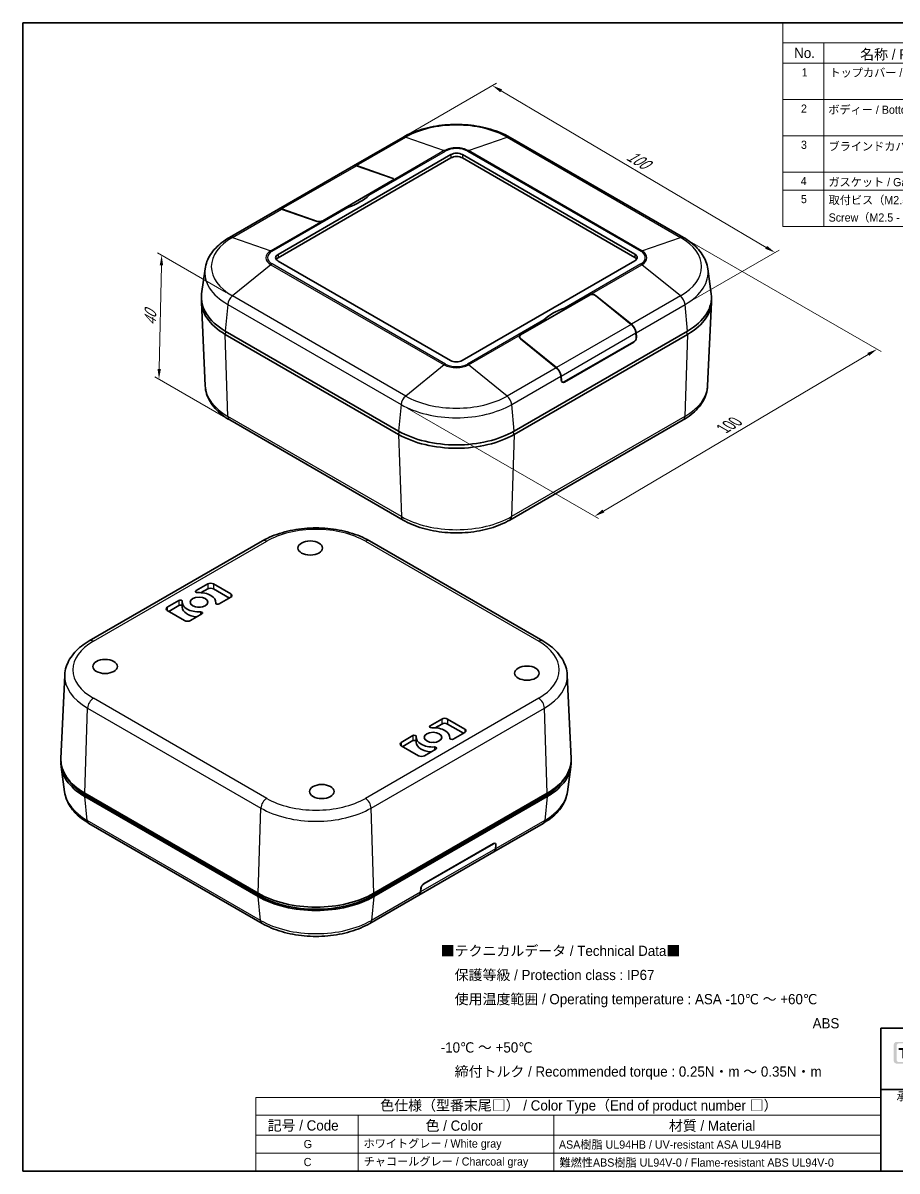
# Model space of a CAD drawing. Header units: millimetres. Extents: x -225 to 2542, y -269 to 293.
# Drawn here: x -224.6 to -10.7, y -269.3 to 11.7 of the extents above; entities that cross this region are included whole.
import ezdxf
from ezdxf.enums import TextEntityAlignment as Align

# ---------------------------------------------------------------- set-up
doc = ezdxf.new("R2018")
doc.units = ezdxf.units.MM
doc.linetypes.add('CHAIN', pattern=[0.3543, 0.2362, -0.0295, 0.0591, -0.0295])
doc.layers.get('Defpoints').update_dxf_attribs({"lineweight": 25})
for name, color, linetype, lineweight in [('Border (ISO)', 7, 'Continuous', 35), ('Dimension (ISO)', 7, 'Continuous', 18), ('Hatch (ISO)', 1, 'Continuous', 18), ('Symbol (ISO)', 7, 'Continuous', 18), ('Title (ISO)', 7, 'Continuous', 35), ('Visible (ISO)', 7, 'Continuous', 35), ('Visible Narrow (ISO)', 7, 'Continuous', 25)]:
    doc.layers.add(name, color=color, linetype=linetype, lineweight=lineweight)
doc.styles.add('Note Text (TK)', font='MS PGothic.ttf')
doc.styles.add('Note Text (TK2)', font='MS PGothic.ttf')
doc.dimstyles.new('Default - Method 1b (TK)', dxfattribs={"dimtxt": 2.5, "dimasz": 2.5, "dimexe": 1, "dimexo": 1.5, "dimgap": 1, "dimtad": 1, "dimtoh": 1, "dimrnd": 1e-08, "dimdsep": 46, "dimtxsty": 'Note Text (TK)', "dimcen": 0.09, "dimdle": 5, "dimclrd": 100, "dimclre": 100, "dimclrt": 7, "dimadec": 1, "dimazin": 1, "dimtfac": 1, "dimtmove": 0, "dimatfit": 3, "dimfxl": 1, "dimtolj": 1, "dimlwd": -1, "dimlwe": -1, "dimarcsym": 0})

# ---------------------------------------------------------------- blocks, each defined once
blk = doc.blocks.new('図面枠 tk図枠')
at = {"layer": 'Border (ISO)'}
for p, q in [((14.5, 289), (405.5, 289)), ((14.5, 289), (14.5, 8)), ((405.5, 289), (405.5, 8)), ((14.5, 8), (405.5, 8))]:
    blk.add_line(p, q, dxfattribs=at)
blk = doc.blocks.new('表題欄 tk表題欄')
at = {"layer": 'Hatch (ISO)'}
h = blk.add_hatch(color=256, dxfattribs=at)
edge = h.paths.add_edge_path(flags=0)
edge.add_arc((95.58, 236.3), 0.596, 270, 360)
edge.add_line((96.17, 236.3), (96.17, 239.71))
edge.add_arc((95.58, 239.71), 0.596, 0, 90)
edge.add_line((95.58, 240.31), (79.14, 240.31))
edge.add_arc((79.14, 239.71), 0.596, 90, 180)
edge.add_line((78.54, 239.71), (78.54, 236.3))
edge.add_arc((79.14, 236.3), 0.596, 180, 270)
edge.add_line((79.14, 235.7), (95.58, 235.7))
edge = h.paths.add_edge_path()
edge.add_line((77.84, 239.96), (77.84, 236.05))
edge.add_arc((78.54, 236.05), 0.702, 180, 270)
edge.add_line((78.54, 235.35), (96.17, 235.35))
edge.add_arc((96.17, 236.05), 0.702, 270, 360)
edge.add_line((96.87, 236.05), (96.87, 239.96))
edge.add_arc((96.17, 239.96), 0.702, 0, 90)
edge.add_line((96.17, 240.66), (78.54, 240.66))
edge.add_arc((78.54, 239.96), 0.702, 90, 180)
for points in [[(79.07, 239.15), (79.07, 238.66), (79.92, 238.66), (79.92, 236.66), (80.51, 236.66), (80.51, 238.66), (81.36, 238.66), (81.36, 239.15)], [(85.68, 236.66), (84.94, 237.89), (84.42, 237.32), (84.42, 236.66), (83.9, 236.66), (83.9, 239.15), (84.42, 239.15), (84.42, 238.1), (85.39, 239.15), (86.11, 239.15), (85.32, 238.3), (86.3, 236.66)], [(92.09, 239.15), (92.09, 236.66), (92.61, 236.66), (92.61, 237.66), (93.77, 237.66), (93.77, 236.66), (94.29, 236.66), (94.29, 239.15), (93.77, 239.15), (93.77, 238.15), (92.61, 238.15), (92.61, 239.15)], [(94.84, 239.15), (94.84, 236.66), (95.36, 236.66), (95.36, 239.15)]]:
    blk.add_hatch(color=256, dxfattribs=at).paths.add_polyline_path(points)
h = blk.add_hatch(color=256, dxfattribs=at)
h.paths.add_polyline_path([(82.59, 237.71), (81.95, 237.71), (82.27, 238.58)], flags=0)
h.paths.add_polyline_path([(82.78, 237.2), (81.76, 237.2), (81.57, 236.66), (80.95, 236.66), (81.86, 239.15), (82.68, 239.15), (83.59, 236.66), (82.98, 236.66)])
h = blk.add_hatch(color=256, dxfattribs=at)
h.paths.add_polyline_path([(87.53, 237.71), (88.16, 237.71), (87.85, 238.58)], flags=0)
h.paths.add_polyline_path([(87.14, 236.66), (87.34, 237.2), (88.35, 237.2), (88.55, 236.66), (89.17, 236.66), (88.25, 239.15), (87.44, 239.15), (86.52, 236.66)])
h = blk.add_hatch(color=256, dxfattribs=at)
edge = h.paths.add_edge_path()
edge.add_arc((90.52, 237.9), 1.27, 38.5505, 336.582)
edge.add_line((91.69, 237.4), (91.17, 237.62))
edge.add_ellipse((90.52, 237.9), major_axis=(0, -0.8), ratio=0.867347, start_angle=124.651, end_angle=429.4109, ccw=False)
edge.add_line((91.09, 238.36), (91.52, 238.7))
at = {"layer": 'Title (ISO)'}
for p, q in [((74.71, 244.05), (255.71, 244.05)), ((74.71, 209.05), (74.71, 244.05)), ((149.71, 244.05), (149.71, 209.05)), ((230.71, 244.05), (230.71, 209.05)), ((255.71, 244.05), (255.71, 209.05)), ((243.21, 239.55), (251.21, 240.55)), ((243.21, 239.55), (243.21, 235.55)), ((251.21, 234.55), (251.21, 240.55)), ((243.21, 235.55), (251.21, 234.55)), ((230.71, 231.05), (255.71, 231.05)), ((74.71, 229.05), (230.71, 229.05)), ((99.71, 229.05), (99.71, 209.05)), ((124.71, 229.05), (124.71, 209.05)), ((230.71, 220.05), (255.71, 220.05)), ((149.71, 216.05), (230.71, 216.05)), ((255.71, 209.05), (74.71, 209.05))]:
    blk.add_line(p, q, dxfattribs=at)
at = {"layer": 'Title (ISO)', "color": 4, "linetype": 'CHAIN', "lineweight": 18, "ltscale": 8.88956}
blk.add_line((238.21, 241.55), (238.21, 233.55), dxfattribs=at)
at = {"layer": 'Title (ISO)', "color": 4, "linetype": 'CHAIN', "lineweight": 18, "ltscale": 20.001633}
blk.add_line((252.21, 237.55), (234.21, 237.55), dxfattribs=at)
at = {"layer": 'Title (ISO)'}
for radius in [3, 2]:
    blk.add_circle((238.21, 237.55), radius, dxfattribs=at)
at = {"layer": 'Title (ISO)', "color": 1, "char_height": 2, "line_spacing_factor": 1.5, "style": 'Note Text (TK)'}
for s, insert, attachment_point in [('\\fＭＳ Ｐゴシック|b0|i0;\\H2.0000;品名/Title', (151.71, 242.05), 4), ('\\fＭＳ Ｐゴシック|b0|i0;\\H2.0000;尺度/Scale', (232.71, 229.05), 4), ('\\fＭＳ Ｐゴシック|b0|i0;\\H2.0000;承認/Approved', (87.21, 227.05), 5), ('\\fＭＳ Ｐゴシック|b0|i0;\\H2.0000;検図/Checked', (112.21, 227.05), 5), ('\\fＭＳ Ｐゴシック|b0|i0;\\H2.0000;製図/Created', (137.21, 227.05), 5), ('\\fＭＳ Ｐゴシック|b0|i0;\\H2.0000;型番/Product number', (151.71, 227.05), 4), ('\\fＭＳ Ｐゴシック|b0|i0;\\H2.0000;作成日/Date', (151.71, 212.55), 4)]:
    blk.add_mtext(s, dxfattribs=dict(at, insert=insert, attachment_point=attachment_point))
at = {"layer": 'Title (ISO)', "color": 7, "line_spacing_factor": 1.5, "style": 'Note Text (TK)'}
for s, insert, char_height, attachment_point in [('株式会社タカチ電機工業', (99.87, 238.05), 2.5, 4), ('\\fArial|b0|i0;\\H1.4986;TAKACHI ELECTRONICS ENCLOSURE CO., LTD.', (99.87, 232.05), 1.4986, 4), ('\\fＭＳ Ｐゴシック|b0|i0;\\H2.0000;/', (243.21, 214.55), 2, 5)]:
    blk.add_mtext(s, dxfattribs=dict(at, insert=insert, char_height=char_height, attachment_point=attachment_point))
at = {"layer": 'Title (ISO)', "color": 7, "lineweight": 30, "flags": 104}
for tag, height, p in [('<品名>', 2.5, (157.58, 236.95)), ('<Title>', 2, (157.45, 231.55)), ('<型番>', 3, (157.67, 221.49))]:
    blk.add_attdef(tag, text='', height=height, dxfattribs=at).set_placement(p, align=Align.MIDDLE_LEFT)
for tag, p in [('<尺度>', (243.36, 223.55)), ('<承認>', (87.21, 217.05)), ('<検図>', (112.22, 217)), ('<製図>', (137.41, 217)), ('<ページ_No.>', (238.86, 214.55)), ('<総ページ数>', (247.7, 214.55)), ('作成日', (184.73, 212.53))]:
    blk.add_attdef(tag, text='', height=2.5, dxfattribs=at).set_placement(p, align=Align.MIDDLE_CENTER)
blk = doc.blocks.new('構成内容 _ Components')
at = {"layer": 'Symbol (ISO)'}
for p, q in [((405.5, 289), (200.5, 289)), ((200.5, 289), (200.5, 284.16)), ((405.5, 289), (405.5, 284.16)), ((405.5, 284.16), (200.5, 284.16)), ((200.5, 284.16), (200.5, 279.12)), ((210.5, 284.16), (210.5, 279.12)), ((255.5, 284.16), (255.5, 279.12)), ((275.5, 284.16), (275.5, 279.12)), ((355.5, 284.16), (355.5, 279.12)), ((405.5, 284.16), (405.5, 279.12)), ((405.5, 279.12), (200.5, 279.12)), ((200.5, 279.12), (200.5, 239.22)), ((210.5, 279.12), (210.5, 239.22)), ((255.5, 279.12), (255.5, 239.22)), ((275.5, 279.12), (275.5, 239.22)), ((355.5, 279.12), (355.5, 239.22)), ((405.5, 279.12), (405.5, 239.22)), ((405.5, 270.25), (200.5, 270.25)), ((405.5, 261.39), (200.5, 261.39)), ((405.5, 252.52), (200.5, 252.52)), ((405.5, 248.09), (200.5, 248.09)), ((405.5, 239.22), (200.5, 239.22))]:
    blk.add_line(p, q, dxfattribs=at)
at = {"layer": 'Symbol (ISO)', "color": 7, "attachment_point": 7}
for s, insert, char_height, style in [('構成内容 / Components', (284.81, 284.56), 2.5, 'Note Text (TK)'), ('No.', (203.26, 280.38), 2.5, 'Note Text (TK)'), ('名称 / Part name', (219.42, 279.79), 2.5, 'Note Text (TK)'), ('数量 / Pcs', (256.97, 279.76), 2.5, 'Note Text (TK)'), ('材質 / Material', (303.62, 279.8), 2.5, 'Note Text (TK)'), ('色・表面処理 / Color・Finish', (359.65, 279.69), 2.5, 'Note Text (TK)'), ('1', (205.1, 275.91), 2, 'Note Text (TK2)'), ('トップカバー / Top cover', (211.91, 275.23), 2, 'Note Text (TK2)'), ('1', (265.1, 275.91), 2, 'Note Text (TK2)'), ('ASA樹脂 UL94HB / UV-resistant ASA UL94HB', (276.54, 275.4), 2, 'Note Text (TK2)'), ('ホワイトグレー / White gray', (356.64, 275.24), 2, 'Note Text (TK2)'), ('難燃性ABS樹脂 UL94V-0 / Flame-resistant ABS UL94V-0', (276.69, 270.97), 2, 'Note Text (TK2)'), ('チャコールグレー / Charcoal gray', (356.67, 270.8), 2, 'Note Text (TK2)'), ('2', (204.92, 267.04), 2, 'Note Text (TK2)'), ('ボディー / Bottom base', (211.62, 266.55), 2, 'Note Text (TK2)'), ('1', (265.1, 267.05), 2, 'Note Text (TK2)'), ('ASA樹脂 UL94HB / UV-resistant ASA UL94HB', (276.54, 266.54), 2, 'Note Text (TK2)'), ('ホワイトグレー / White gray', (356.64, 266.37), 2, 'Note Text (TK2)'), ('難燃性ABS樹脂 UL94V-0 / Flame-resistant ABS UL94V-0', (276.69, 262.11), 2, 'Note Text (TK2)'), ('チャコールグレー / Charcoal gray', (356.67, 261.94), 2, 'Note Text (TK2)'), ('3', (204.92, 258.15), 2, 'Note Text (TK2)'), ('ブラインドカバー / Blind lids', (211.67, 257.66), 2, 'Note Text (TK2)'), ('2', (264.92, 258.18), 2, 'Note Text (TK2)'), ('ASA樹脂 UL94HB / UV-resistant ASA UL94HB', (276.54, 257.67), 2, 'Note Text (TK2)'), ('ホワイトグレー / White gray', (356.64, 257.5), 2, 'Note Text (TK2)'), ('難燃性ABS樹脂 UL94V-0 / Flame-resistant ABS UL94V-0', (276.69, 253.24), 2, 'Note Text (TK2)'), ('チャコールグレー / Charcoal gray', (356.67, 253.07), 2, 'Note Text (TK2)'), ('4', (204.87, 249.31), 2, 'Note Text (TK2)'), ('ガスケット / Gasket', (211.65, 248.83), 2, 'Note Text (TK2)'), ('1', (265.1, 249.32), 2, 'Note Text (TK2)'), ('シリコンゴム / Silicone', (276.65, 248.82), 2, 'Note Text (TK2)'), ('ブラック / Black', (356.67, 248.79), 2, 'Note Text (TK2)'), ('5', (204.92, 244.87), 2, 'Note Text (TK2)'), ('取付ビス（M2.5 x 16 バインド）', (211.69, 244.36), 2, 'Note Text (TK2)'), ('4', (264.87, 244.88), 2, 'Note Text (TK2)'), ('ステンレス', (276.63, 244.6), 2, 'Note Text (TK2)'), ('無処理', (356.73, 244.42), 2, 'Note Text (TK2)'), ('Screw（M2.5 - 16 binding head）', (211.69, 239.78), 2, 'Note Text (TK2)'), ('Stainless steel', (276.69, 240.38), 2, 'Note Text (TK2)'), ('Unfinished', (356.73, 240.24), 2, 'Note Text (TK2)')]:
    blk.add_mtext(s, dxfattribs=dict(at, insert=insert, char_height=char_height, style=style))
blk = doc.blocks.new('*D20')
at = {"layer": 'Defpoints', "color": 0, "transparency": 16777216}
for p in [(-131.69, -16.34), (-40.53, -44.49), (-62.53, -57.19)]:
    blk.add_point(p, dxfattribs=at)
at = {"layer": 'Dimension (ISO)', "color": 100, "transparency": 16777216}
for p, q in [((-130.2, -15.48), (-108.7, -3.07)), ((-107.54, -4.91), (-42.68, -43.22)), ((-61.03, -56.33), (-39.54, -43.92))]:
    blk.add_line(p, q, dxfattribs=at)
for points in [[(-107.33, -4.55), (-107.75, -5.27), (-109.69, -3.64)], [(-42.47, -42.86), (-42.9, -43.58), (-40.53, -44.49)]]:
    blk.add_solid(points, dxfattribs=at)
at = {"layer": 'Dimension (ISO)', "color": 7, "transparency": 16777216, "insert": (-77.16, -20.03), "char_height": 3.5, "attachment_point": 4, "rotation": 329.4297, "style": 'Note Text (TK)'}
blk.add_mtext('\\A1;{\\Q29.430;\\W0.821;\\H0.816x; 100}', dxfattribs=at)
blk = doc.blocks.new('*D21')
at = {"layer": 'Defpoints', "color": 0, "transparency": 16777216}
for p in [(-62.93, -40.81), (-15.56, -68.16), (-132.05, -81.69)]:
    blk.add_point(p, dxfattribs=at)
at = {"layer": 'Dimension (ISO)', "color": 100, "transparency": 16777216}
for p, q in [((-61.44, -41.67), (-14.57, -68.73)), ((-82.53, -107.76), (-17.72, -69.43)), ((-130.56, -82.55), (-83.69, -109.61))]:
    blk.add_line(p, q, dxfattribs=at)
for points in [[(-17.93, -69.07), (-17.5, -69.79), (-15.56, -68.16)], [(-82.74, -107.4), (-82.32, -108.12), (-84.68, -109.04)]]:
    blk.add_solid(points, dxfattribs=at)
at = {"layer": 'Dimension (ISO)', "color": 7, "transparency": 16777216, "insert": (-53.96, -88.04), "char_height": 3.5, "attachment_point": 4, "rotation": 30.6021, "style": 'Note Text (TK)'}
blk.add_mtext('\\A1;{\\Q-29.398;\\W0.821;\\H0.816x; 100}', dxfattribs=at)
blk = doc.blocks.new('*D22')
at = {"layer": 'Defpoints', "color": 0, "transparency": 16777216}
for p in [(-173.35, -55.12), (-191.3, -75.47), (-174, -85.46)]:
    blk.add_point(p, dxfattribs=at)
at = {"layer": 'Dimension (ISO)', "color": 100, "transparency": 16777216}
for p, q in [((-174.83, -54.27), (-191.64, -44.56)), ((-190.7, -47.63), (-191.25, -72.98)), ((-175.48, -84.61), (-192.29, -74.9))]:
    blk.add_line(p, q, dxfattribs=at)
for points in [[(-191.12, -47.62), (-190.29, -47.64), (-190.65, -45.13)], [(-191.66, -72.97), (-190.83, -72.98), (-191.3, -75.47)]]:
    blk.add_solid(points, dxfattribs=at)
at = {"layer": 'Dimension (ISO)', "color": 7, "transparency": 16777216, "insert": (-193.47, -63.21), "char_height": 3.5, "attachment_point": 4, "rotation": 88.7705, "style": 'Note Text (TK)'}
blk.add_mtext('\\A1;{\\Q28.770;\\W0.827;\\H0.816x; 40}', dxfattribs=at)
blk = doc.blocks.new('テーブル1')
at = {"layer": 'Symbol (ISO)'}
for p, q in [((71.52, 25.98), (224.5, 25.98)), ((71.52, 25.98), (71.52, 21.7)), ((224.5, 25.98), (224.5, 21.7)), ((71.52, 21.7), (224.5, 21.7)), ((71.52, 21.7), (71.52, 16.8)), ((96.52, 21.7), (96.52, 16.8)), ((144.44, 21.7), (144.44, 16.8)), ((224.5, 21.7), (224.5, 16.8)), ((71.52, 16.8), (224.5, 16.8)), ((71.52, 16.8), (71.52, 8)), ((96.52, 16.8), (96.52, 8)), ((144.44, 16.8), (144.44, 8)), ((224.5, 16.8), (224.5, 8)), ((71.52, 12.4), (224.5, 12.4)), ((71.52, 8), (224.5, 8))]:
    blk.add_line(p, q, dxfattribs=at)
at = {"layer": 'Symbol (ISO)', "color": 7, "attachment_point": 7}
for s, insert, char_height, style in [('色仕様（型番末尾□） / Color Type（End of product number □）', (101.95, 22.06), 2.5, 'Note Text (TK)'), ('記号 / Code', (74.39, 17.63), 2.5, 'Note Text (TK)'), ('色 / Color', (113.04, 17.63), 2.5, 'Note Text (TK)'), ('材質 / Material', (172.59, 17.58), 2.5, 'Note Text (TK)'), ('G', (83.21, 13.58), 2, 'Note Text (TK2)'), ('ホワイトグレー / White gray', (97.86, 13.13), 2, 'Note Text (TK2)'), ('ASA樹脂 UL94HB / UV-resistant ASA UL94HB', (145.68, 13.25), 2, 'Note Text (TK2)'), ('チャコールグレー / Charcoal gray', (97.89, 8.73), 2, 'Note Text (TK2)'), ('難燃性ABS樹脂 UL94V-0 / Flame-resistant ABS UL94V-0', (145.83, 8.84), 2, 'Note Text (TK2)'), ('C', (83.21, 9.18), 2, 'Note Text (TK2)')]:
    blk.add_mtext(s, dxfattribs=dict(at, insert=insert, char_height=char_height, style=style))

msp = doc.modelspace()

# ---------------------------------------------------------------- linework, layer by layer
at = {"layer": 'Visible (ISO)'}
for p, q in [((-143.66602, -23.2531), (-131.6452, -16.31287)), ((-105.35788, -16.31287), (-62.93147, -40.80777)), ((-162.16539, -44.93829), (-119.8804, -20.52504)), ((-119.8804, -21.34154), (-162.16539, -45.75479)), ((-117.05197, -20.52504), (-74.8377, -44.89747)), ((-74.8377, -45.71396), (-117.05197, -21.34154)), ((-162.01544, -33.84714), (-143.70138, -23.27351)), ((-142.97873, -23.24415), (-134.19521, -26.28685)), ((-142.94337, -23.22374), (-134.19521, -26.25419)), ((-134.19521, -26.87473), (-151.23648, -36.71351)), ((-134.19521, -26.90739), (-139.14495, -29.76512)), ((-133.9316, -26.55035), (-133.9316, -26.66132)), ((-174.07161, -40.80777), (-162.0508, -33.86755)), ((-152.57998, -36.86864), (-161.32815, -33.83819)), ((-152.50927, -36.86048), (-161.29279, -33.81778)), ((-146.21602, -33.84761), (-151.16577, -36.70535)), ((-119.95111, -70.94371), (-162.16539, -46.57128)), ((-74.8377, -46.53046), (-117.12268, -70.94371)), ((-180.03022, -48.50145), (-180.86613, -54.62512)), ((-56.97287, -48.50145), (-56.13696, -54.62512)), ((-102.80788, -64.67378), (-85.7666, -54.83499)), ((-90.78706, -57.68457), (-85.83732, -54.82683)), ((-84.49381, -54.98196), (-75.71029, -62.0816)), ((-84.4231, -54.99013), (-75.67494, -62.06118)), ((-179.99274, -77.11005), (-180.92109, -56.65124)), ((-90.78706, -57.68457), (-90.78706, -57.73356)), ((-57.01034, -77.11005), (-56.082, -56.65124)), ((-102.80788, -64.62479), (-97.85813, -61.76705)), ((-97.85813, -61.81604), (-97.85813, -61.76705)), ((-175.07009, -63.6973), (-132.64368, -88.1922)), ((-175.07009, -64.5138), (-132.64368, -89.00869)), ((-61.933, -63.6973), (-104.35941, -88.1922)), ((-104.35941, -89.00869), (-61.933, -64.5138)), ((-74.58208, -64.15392), (-74.48807, -65.18514)), ((-74.54673, -64.13351), (-74.45665, -65.12163)), ((-103.07148, -65.08425), (-103.07148, -65.2507)), ((-94.02436, -72.65523), (-102.80788, -65.55559)), ((-94.05972, -72.67564), (-102.80788, -65.60458)), ((-75.05376, -66.32823), (-92.09503, -76.16702)), ((-75.08519, -66.39174), (-92.05575, -76.1897)), ((-92.84142, -75.73609), (-92.9315, -74.74796)), ((-92.80214, -75.75877), (-92.89615, -74.72755)), ((-92.56574, -76.19964), (-92.69922, -76.12258)), ((-174.00017, -85.4632), (-131.57377, -109.9581)), ((-105.42932, -109.9581), (-63.00291, -85.4632)), ((-208.36861, -139.55143), (-165.9422, -115.05654)), ((-139.79775, -115.05654), (-97.37135, -139.55143)), ((-182.22554, -127.23474), (-179.38648, -125.59561)), ((-177.97227, -125.59561), (-173.72963, -128.0451)), ((-180.97774, -127.73907), (-179.38648, -126.82035)), ((-177.97227, -126.82035), (-174.08318, -129.06572)), ((-173.72963, -128.86159), (-176.56869, -130.50072)), ((-189.28598, -131.31108), (-186.44692, -129.67195)), ((-188.93242, -132.3317), (-186.44692, -130.89669)), ((-185.6078, -131.31108), (-185.6078, -130.08634)), ((-177.4078, -130.36547), (-177.4078, -130.08634)), ((-185.04334, -134.57707), (-189.28598, -132.12758)), ((-180.79006, -132.93794), (-183.62912, -134.57707)), ((-214.36117, -147.90458), (-215.28952, -168.36339)), ((-91.37878, -147.90458), (-90.45043, -168.36339)), ((-124.94989, -160.30285), (-122.11083, -158.66372)), ((-122.11083, -159.88846), (-123.70209, -160.80718)), ((-120.69662, -158.66372), (-116.45398, -161.11321)), ((-116.80753, -162.13383), (-120.69662, -159.88846)), ((-132.01033, -164.37919), (-129.17127, -162.74006)), ((-116.45398, -161.9297), (-119.29304, -163.56884)), ((-127.76769, -167.64518), (-132.01033, -165.19569)), ((-129.17127, -163.96481), (-131.65677, -165.39981)), ((-128.33215, -163.15445), (-128.33215, -164.37919)), ((-120.13215, -163.15445), (-120.13215, -163.43359)), ((-123.51441, -166.00605), (-126.35347, -167.64518)), ((-214.39865, -176.51318), (-215.23456, -170.38952)), ((-91.3413, -176.51318), (-90.50539, -170.38952)), ((-213.53696, -173.46272), (-214.00467, -172.74828)), ((-92.20299, -173.46272), (-91.73528, -172.74828)), ((-167.01211, -201.32566), (-209.43852, -176.83077)), ((-96.30143, -176.83077), (-138.72784, -201.32566)), ((-209.43852, -177.64726), (-167.01211, -202.14216)), ((-209.08497, -177.44314), (-166.65856, -201.93804)), ((-139.08139, -201.93804), (-96.65499, -177.44314)), ((-138.72784, -202.14216), (-96.30143, -177.64726)), ((-208.44005, -184.20686), (-166.01364, -208.70176)), ((-97.29991, -184.20686), (-109.32072, -191.14708)), ((-126.46347, -199.01679), (-109.42219, -189.17801)), ((-126.42418, -198.95782), (-109.45362, -189.15986)), ((-108.9929, -189.12148), (-109.09968, -189.05983)), ((-108.85651, -189.50461), (-108.95051, -190.42728)), ((-108.82508, -189.52275), (-108.91516, -190.40687)), ((-127.67014, -201.74112), (-109.35608, -191.16749)), ((-127.7055, -201.76154), (-139.72631, -208.70176)), ((-127.29994, -201.02132), (-127.20986, -200.13721)), ((-127.26458, -201.00091), (-127.17057, -200.07824))]:
    msp.add_line(p, q, dxfattribs=at)
for centre, major_axis, ratio, start_param, end_param in [((-118.46619, -21.34154), (2, 0), 0.577350269, 0.785398163, 2.35619449), ((-118.46619, -22.15804), (-2, 0), 0.577350269, 3.926990817, 5.497787144), ((-142.70138, -25.00556), (-1, 1.73205), 0.577350269, 5.695182704, 6.283185307), ((-142.66602, -24.98515), (-1, 1.73205), 0.577350269, 5.695182704, 6.300863898), ((-134.90231, -26.66244), (0.9978, 0.14581), 0.454216124, 5.431511378, 7.002307704), ((-134.8316, -26.65427), (-0.89802, -0.13123), 0.454216124, 2.289918724, 3.860715051), ((-153.44619, -25.55907), (-16.025, 0), 0.577350269, 2.130122039, 2.582266941), ((-161.0508, -35.5996), (-1, 1.73205), 0.577350269, 5.695182704, 6.283185307), ((-161.01544, -35.57919), (-1, 1.73205), 0.577350269, 5.695182704, 6.300863898), ((-151.87288, -36.4604), (0.9978, 0.14581), 0.454216124, 3.860715051, 5.431511378), ((-151.87288, -36.49306), (-0.89802, -0.13123), 0.454216124, 0.719122397, 2.289918724), ((-160.75117, -45.75479), (-2, 0), 0.577350269, 5.497787144, 7.068583471), ((-76.25191, -45.71396), (2, 0), 0.577350269, 5.497787144, 7.068583471), ((-160.75117, -46.57128), (-2, 0), 0.577350269, 5.497787144, 5.921818183), ((-76.25191, -46.53046), (2, 0), 0.577350269, 0.361367124, 0.785398163), ((-160.92795, -55.53233), (-20, 0), 0.577350269, 6.204536831, 7.068583471), ((-160.92795, -56.34883), (-20, 0), 0.577350269, 6.247822598, 7.068583471), ((-85.13021, -55.39838), (-0.9894, 0.21485), 0.675872918, 4.072719214, 5.643515541), ((-85.13021, -55.34939), (0.89046, -0.19337), 0.675872918, 0.931126561, 2.501922887), ((-76.07514, -55.53233), (20, 0), 0.577350269, 5.497787144, 6.361833783), ((-76.07514, -56.34883), (20, 0), 0.577350269, 5.497787144, 6.318548016), ((-83.5569, -65.90968), (16.025, 0), 0.577350269, 2.130122039, 2.582266941), ((-102.10077, -65.19634), (-0.9894, 0.21485), 0.675872918, 5.643515541, 7.214311868), ((-75.98764, -63.52275), (1, -1.73205), 0.577350269, 0.896055385, 2.15879893), ((-75.95229, -63.50234), (1, -1.73205), 0.577350269, 0.896055385, 2.15879893), ((-102.17148, -65.18817), (0.89046, -0.19337), 0.675872918, 2.501922887, 4.072719214), ((-75.16375, -65.52988), (0.40508, 0.91808), 0.637066715, 3.857987805, 5.428784132), ((-75.12447, -65.55256), (-0.36457, -0.82627), 0.637066715, 0.716395152, 2.287191478), ((-118.5369, -70.12721), (-2, 0), 0.577350269, 0.785398163, 2.35619449), ((-94.33707, -74.11679), (-1, 1.73205), 0.577350269, 4.037648038, 5.300391584), ((-94.30171, -74.09638), (-1, 1.73205), 0.577350269, 4.037648038, 5.300391584), ((-92.13432, -75.32784), (0.40508, 0.91808), 0.637066715, 2.287191478, 3.857987805), ((-92.16574, -75.39135), (-0.36457, -0.82627), 0.637066715, 5.428784132, 6.999580459), ((-118.50154, -80.02723), (20, 0), 0.577350269, 3.926990817, 5.497787144), ((-118.50154, -80.84373), (-20, 0), 0.577350269, 0.785398163, 2.35619449), ((-178.67937, -126.00385), (1, 0), 0.577350269, 0.785398163, 2.35619449), ((-181.87199, -127.43886), (-0.5, 0), 0.577350269, 5.497787144, 7.933235585), ((-181.5078, -130.08634), (4.1, 0), 0.577350269, 6.203931356, 7.933235585), ((-178.67937, -127.2286), (1, 0), 0.577350269, 0.785398163, 2.35619449), ((-174.43673, -128.45334), (1, 0), 0.577350269, 5.497787144, 7.068583471), ((-188.57887, -131.71933), (-1, 0), 0.577350269, 5.497787144, 7.068583471), ((-186.09336, -129.87607), (0.5, 0), 0.577350269, 6.203931356, 8.639379797), ((-186.09336, -131.10082), (0.5, 0), 0.577350269, 0.24090837, 2.35619449), ((-181.5078, -130.08634), (-4.1, 0), 0.577350269, 6.203931356, 7.933235585), ((-181.5078, -131.31108), (-4.1, 0), 0.577350269, 0, 1.441150989), ((-181.5078, -132.53583), (-2.15, 0), 0.577350269, 4.548870556, 4.875907405), ((-176.92224, -130.2966), (-0.5, 0), 0.577350269, 6.203931356, 8.639379797), ((-184.33623, -134.16882), (-1, 0), 0.577350269, 0.785398163, 2.35619449), ((-181.14361, -132.73381), (0.5, 0), 0.577350269, 5.497787144, 7.933235585), ((-121.40373, -159.07197), (1, 0), 0.577350269, 0.785398163, 2.35619449), ((-121.40373, -160.29671), (-1, 0), 0.577350269, 3.926990817, 5.497787144), ((-128.81771, -162.94419), (0.5, 0), 0.577350269, 6.203931356, 8.639379797), ((-124.23215, -163.15445), (-4.1, 0), 0.577350269, 6.203931356, 7.933235585), ((-124.59634, -160.50697), (-0.5, 0), 0.577350269, 5.497787144, 7.933235585), ((-124.23215, -163.15445), (4.1, 0), 0.577350269, 6.203931356, 7.933235585), ((-117.16108, -161.52146), (1, 0), 0.577350269, 5.497787144, 7.068583471), ((-131.30322, -164.78744), (-1, 0), 0.577350269, 5.497787144, 7.068583471), ((-128.81771, -164.16893), (0.5, 0), 0.577350269, 0.24090837, 2.35619449), ((-124.23215, -164.37919), (-4.1, 0), 0.577350269, 0, 1.441150989), ((-124.23215, -165.60394), (-2.15, 0), 0.577350269, 4.548870556, 4.875907405), ((-123.86797, -165.80192), (0.5, 0), 0.577350269, 5.497787144, 7.933235585), ((-119.64659, -163.36471), (-0.5, 0), 0.577350269, 6.203931356, 8.639379797), ((-195.29638, -168.6658), (-20, 0), 0.577350269, 6.256993172, 7.068583471), ((-127.06058, -167.23693), (-1, 0), 0.577350269, 0.785398163, 2.35619449), ((-110.44357, -168.6658), (20, 0), 0.577350269, 5.497787144, 6.309377442), ((-195.29638, -169.4823), (-20, 0), 0.577350269, 6.247822598, 7.068583471), ((-110.44357, -169.4823), (20, 0), 0.577350269, 5.497787144, 6.318548016), ((-195.29638, -169.4823), (-19.5, 0), 0.577350269, 0.361367124, 0.785398163), ((-110.44357, -169.4823), (19.5, 0), 0.577350269, 5.497787144, 5.921818183), ((-109.53219, -189.931), (-0.5747, -0.82176), 0.510354737, 2.400522431, 3.971318758), ((-109.4929, -189.87203), (0.51723, 0.73958), 0.510354737, 5.542115085, 7.112911412), ((-110.35608, -189.43544), (1, -1.73205), 0.577350269, 0, 0.674740942), ((-110.32072, -189.41503), (1, -1.73205), 0.577350269, 6.265506717, 6.957926249), ((-126.50275, -199.72896), (-0.5747, -0.82176), 0.510354737, 3.971318758, 5.542115085), ((-126.53418, -199.71082), (0.51723, 0.73958), 0.510354737, 0.829726104, 2.400522431), ((-152.86998, -193.1607), (20, 0), 0.577350269, 3.926990817, 5.497787144), ((-152.86998, -193.97719), (20, 0), 0.577350269, 3.926990817, 5.497787144), ((-152.86998, -193.97719), (19.5, 0), 0.577350269, 3.926990817, 5.497787144), ((-128.7055, -200.02949), (1, -1.73205), 0.577350269, 0, 0.674740942), ((-128.67014, -200.00907), (1, -1.73205), 0.577350269, 6.265506717, 6.957926249)]:
    msp.add_ellipse(centre, major_axis=major_axis, ratio=ratio, start_param=start_param, end_param=end_param, dxfattribs=at)
for centre, major_axis in [((-154.28419, -116.81827), (-3, 0)), ((-181.5078, -130.08634), (-2.15, 0)), ((-204.48877, -145.8039), (3, 0)), ((-101.25118, -147.43689), (-3, 0)), ((-124.23215, -163.15445), (-2.15, 0)), ((-151.45576, -176.42252), (-3, 0))]:
    msp.add_ellipse(centre, major_axis=major_axis, ratio=0.577350269, dxfattribs=at)
for points, knots in [([(-131.6452, -16.31287), (-130.21644, -15.48798), (-128.59958, -14.81376), (-125.12579, -13.79186), (-123.26893, -13.44482), (-119.47153, -13.09757), (-117.53155, -13.09757), (-113.73415, -13.44482), (-111.87729, -13.79186), (-108.4035, -14.81376), (-106.78664, -15.48798), (-105.35788, -16.31287)], [4.71238898, 4.71238898, 4.71238898, 4.71238898, 5.026548246, 5.026548246, 5.340707511, 5.340707511, 5.654866776, 5.654866776, 5.969026042, 5.969026042, 6.283185307, 6.283185307, 6.283185307, 6.283185307]), ([(-174.07161, -40.80777), (-174.71446, -41.17892), (-175.31938, -41.5806), (-176.44145, -42.44339), (-176.95866, -42.90453), (-177.8921, -43.88473), (-178.30838, -44.40392), (-179.02355, -45.49642), (-179.32235, -46.06996), (-179.78316, -47.25971), (-179.94484, -47.87598), (-180.03022, -48.50145)], [1.5707963268, 1.5707963268, 1.5707963268, 1.5707963268, 1.7121462642, 1.7121462642, 1.8534962017, 1.8534962017, 1.9948461391, 1.9948461391, 2.1361960766, 2.1361960766, 2.277546014, 2.277546014, 2.277546014, 2.277546014]), ([(-56.97287, -48.50145), (-57.05825, -47.87598), (-57.21992, -47.25971), (-57.68074, -46.06996), (-57.97953, -45.49642), (-58.69471, -44.40392), (-59.11098, -43.88473), (-60.04443, -42.90453), (-60.56164, -42.44339), (-61.68371, -41.5806), (-62.28863, -41.17892), (-62.93147, -40.80777)], [5.57643562, 5.57643562, 5.57643562, 5.57643562, 5.7177855574, 5.7177855574, 5.8591354948, 5.8591354948, 6.0004854323, 6.0004854323, 6.1418353697, 6.1418353697, 6.2831853072, 6.2831853072, 6.2831853072, 6.2831853072]), ([(-179.99274, -77.11005), (-179.96217, -77.78369), (-179.84233, -78.45342), (-179.43809, -79.75047), (-179.15423, -80.37766), (-178.44657, -81.57095), (-178.02301, -82.13734), (-177.05764, -83.20345), (-176.51579, -83.70337), (-175.33057, -84.63491), (-174.68711, -85.06659), (-174.00017, -85.4632)], [2.3823866249, 2.3823866249, 2.3823866249, 2.3823866249, 2.5342278306, 2.5342278306, 2.6860690364, 2.6860690364, 2.8379102421, 2.8379102421, 2.9897514478, 2.9897514478, 3.1415926536, 3.1415926536, 3.1415926536, 3.1415926536]), ([(-63.00291, -85.4632), (-62.31597, -85.06659), (-61.67251, -84.63491), (-60.48729, -83.70337), (-59.94544, -83.20345), (-58.98008, -82.13734), (-58.55651, -81.57095), (-57.84886, -80.37766), (-57.56499, -79.75047), (-57.16075, -78.45342), (-57.04091, -77.78369), (-57.01034, -77.11005)], [4.7123889804, 4.7123889804, 4.7123889804, 4.7123889804, 4.8642301861, 4.8642301861, 5.0160713919, 5.0160713919, 5.1679125976, 5.1679125976, 5.3197538033, 5.3197538033, 5.4715950091, 5.4715950091, 5.4715950091, 5.4715950091]), ([(-165.9422, -115.05654), (-164.52092, -114.23596), (-162.91272, -113.56538), (-159.45779, -112.54902), (-157.61112, -112.20389), (-153.83461, -111.85856), (-151.90534, -111.85856), (-148.12884, -112.20389), (-146.28217, -112.54902), (-142.82723, -113.56538), (-141.21903, -114.23596), (-139.79775, -115.05654)], [1.570796327, 1.570796327, 1.570796327, 1.570796327, 1.884955592, 1.884955592, 2.199114858, 2.199114858, 2.513274123, 2.513274123, 2.827433388, 2.827433388, 3.141592654, 3.141592654, 3.141592654, 3.141592654]), ([(-131.57377, -109.9581), (-130.15249, -110.77867), (-128.54429, -111.44926), (-125.08935, -112.46561), (-123.24268, -112.81074), (-119.46618, -113.15608), (-117.53691, -113.15608), (-113.7604, -112.81074), (-111.91373, -112.46561), (-108.4588, -111.44926), (-106.8506, -110.77867), (-105.42932, -109.9581)], [3.141592654, 3.141592654, 3.141592654, 3.141592654, 3.455751919, 3.455751919, 3.769911184, 3.769911184, 4.08407045, 4.08407045, 4.398229715, 4.398229715, 4.71238898, 4.71238898, 4.71238898, 4.71238898]), ([(-214.36117, -147.90458), (-214.33061, -147.23095), (-214.21077, -146.56121), (-213.80653, -145.26417), (-213.52266, -144.63697), (-212.815, -143.44368), (-212.39144, -142.87729), (-211.42608, -141.81118), (-210.88423, -141.31126), (-209.69901, -140.37972), (-209.05555, -139.94804), (-208.36861, -139.55143)], [0.8115902981, 0.8115902981, 0.8115902981, 0.8115902981, 0.9634315038, 0.9634315038, 1.1152727096, 1.1152727096, 1.2671139153, 1.2671139153, 1.4189551211, 1.4189551211, 1.5707963268, 1.5707963268, 1.5707963268, 1.5707963268]), ([(-97.37135, -139.55143), (-96.68441, -139.94804), (-96.04095, -140.37972), (-94.85573, -141.31126), (-94.31388, -141.81118), (-93.34851, -142.87729), (-92.92495, -143.44368), (-92.21729, -144.63697), (-91.93343, -145.26417), (-91.52919, -146.56121), (-91.40935, -147.23095), (-91.37878, -147.90458)], [3.1415926536, 3.1415926536, 3.1415926536, 3.1415926536, 3.2934338593, 3.2934338593, 3.4452750651, 3.4452750651, 3.5971162708, 3.5971162708, 3.7489574766, 3.7489574766, 3.9007986823, 3.9007986823, 3.9007986823, 3.9007986823]), ([(-214.39865, -176.51318), (-214.31327, -177.13865), (-214.15159, -177.75492), (-213.69078, -178.94467), (-213.39199, -179.51821), (-212.67681, -180.61072), (-212.26054, -181.1299), (-211.32709, -182.1101), (-210.80988, -182.57125), (-209.68781, -183.43403), (-209.08289, -183.83571), (-208.44005, -184.20686)], [5.57643562, 5.57643562, 5.57643562, 5.57643562, 5.7177855574, 5.7177855574, 5.8591354948, 5.8591354948, 6.0004854323, 6.0004854323, 6.1418353697, 6.1418353697, 6.2831853072, 6.2831853072, 6.2831853072, 6.2831853072]), ([(-97.29991, -184.20686), (-96.65706, -183.83571), (-96.05214, -183.43403), (-94.93007, -182.57125), (-94.41286, -182.1101), (-93.47942, -181.1299), (-93.06314, -180.61072), (-92.34797, -179.51821), (-92.04917, -178.94467), (-91.58836, -177.75492), (-91.42668, -177.13865), (-91.3413, -176.51318)], [1.5707963268, 1.5707963268, 1.5707963268, 1.5707963268, 1.7121462642, 1.7121462642, 1.8534962017, 1.8534962017, 1.9948461391, 1.9948461391, 2.1361960766, 2.1361960766, 2.277546014, 2.277546014, 2.277546014, 2.277546014]), ([(-139.72631, -208.70176), (-141.15508, -209.52665), (-142.77194, -210.20087), (-146.24573, -211.22277), (-148.10258, -211.56981), (-151.89999, -211.91706), (-153.83997, -211.91706), (-157.63737, -211.56981), (-159.49423, -211.22277), (-162.96802, -210.20087), (-164.58488, -209.52665), (-166.01364, -208.70176)], [4.71238898, 4.71238898, 4.71238898, 4.71238898, 5.026548246, 5.026548246, 5.340707511, 5.340707511, 5.654866776, 5.654866776, 5.969026042, 5.969026042, 6.283185307, 6.283185307, 6.283185307, 6.283185307])]:
    msp.add_open_spline(points, degree=3, knots=knots, dxfattribs=at)
for points in [[(-139.14495, -29.76512), (-139.3589, -29.98529), (-139.59959, -30.22523), (-139.86319, -30.46834)], [(-144.94309, -33.40122), (-145.36415, -33.55341), (-145.79282, -33.69992), (-146.21602, -33.84761)], [(-92.06, -58.06753), (-91.63894, -57.91534), (-91.21027, -57.78393), (-90.78706, -57.68457)], [(-97.85813, -61.76705), (-97.64419, -61.49857), (-97.4035, -61.24352), (-97.1399, -61.00041)]]:
    msp.add_open_spline(points, degree=3, dxfattribs=at)
at = {"layer": 'Visible Narrow (ISO)'}
for p, q in [((-142.94337, -23.22374), (-130.92255, -16.28352)), ((-130.92255, -16.28352), (-121.46729, -19.55892)), ((-115.5358, -19.55892), (-106.08053, -16.28352)), ((-106.08053, -16.28352), (-63.65412, -40.77841)), ((-121.46729, -19.55892), (-134.19521, -26.90739)), ((-73.10939, -44.05381), (-115.5358, -19.55892)), ((-139.86319, -30.46834), (-121.18993, -19.68733)), ((-119.8804, -20.52504), (-119.8804, -21.34154)), ((-117.05197, -20.52504), (-117.05197, -21.34154)), ((-115.81315, -19.68733), (-73.38674, -44.18223)), ((-161.29279, -33.81778), (-142.97873, -23.24415)), ((-134.19521, -26.25419), (-134.19521, -26.28685)), ((-134.19521, -26.87473), (-134.19521, -26.90739)), ((-163.61634, -44.18223), (-144.94309, -33.40122)), ((-173.34896, -40.77841), (-161.32815, -33.83819)), ((-151.16577, -36.70535), (-163.89369, -44.05381)), ((-152.50927, -36.86048), (-152.50927, -36.89016)), ((-151.23648, -36.74319), (-151.23648, -36.71351)), ((-173.34896, -40.77841), (-163.89369, -44.05381)), ((-73.10939, -44.05381), (-63.65412, -40.77841)), ((-162.16539, -44.93829), (-162.16539, -45.75479)), ((-74.8377, -44.89747), (-74.8377, -45.71396)), ((-163.89369, -47.47836), (-173.34896, -55.12096)), ((-163.89369, -47.47836), (-121.46729, -71.97326)), ((-121.18993, -71.78142), (-163.61634, -47.28652)), ((-73.38674, -47.28652), (-92.06, -58.06753)), ((-85.83732, -54.82683), (-73.10939, -47.47836)), ((-63.65412, -55.12096), (-73.10939, -47.47836)), ((-130.92255, -79.61586), (-173.34896, -55.12096)), ((-85.83732, -54.82683), (-85.83732, -54.87582)), ((-84.4231, -55.03912), (-84.4231, -54.99013)), ((-63.65412, -55.12096), (-75.67494, -62.06118)), ((-174.47718, -57.19328), (-175.07009, -63.6973)), ((-174.47718, -57.19328), (-132.05077, -81.68818)), ((-74.54673, -64.13351), (-62.52591, -57.19328)), ((-61.933, -63.6973), (-62.52591, -57.19328)), ((-97.1399, -61.00041), (-115.81315, -71.78142)), ((-175.07009, -64.5138), (-174.83438, -63.83338)), ((-174.41342, -84.60752), (-175.07009, -64.5138)), ((-115.5358, -71.97326), (-102.80788, -64.62479)), ((-102.80788, -64.67378), (-102.80788, -64.62479)), ((-75.71029, -62.0816), (-94.02436, -72.65523)), ((-92.89615, -74.72755), (-74.58208, -64.15392)), ((-61.933, -64.5138), (-62.58967, -84.60752)), ((-61.933, -64.5138), (-62.1687, -63.83338)), ((-102.80788, -65.60458), (-102.80788, -65.55559)), ((-75.12447, -66.36906), (-75.08519, -66.39174)), ((-74.45665, -65.12163), (-74.49593, -65.09895)), ((-121.46729, -71.97326), (-130.92255, -79.61586)), ((-106.08053, -79.61586), (-115.5358, -71.97326)), ((-94.05972, -72.67564), (-106.08053, -79.61586)), ((-104.95232, -81.68818), (-92.9315, -74.74796)), ((-92.80214, -75.75877), (-92.84142, -75.73609)), ((-92.05575, -76.1897), (-92.09503, -76.16702)), ((-132.05077, -81.68818), (-132.64368, -88.1922)), ((-104.35941, -88.1922), (-104.95232, -81.68818)), ((-131.98701, -109.10242), (-174.41342, -84.60752)), ((-62.58967, -84.60752), (-105.01607, -109.10242)), ((-132.64368, -89.00869), (-132.40733, -88.32641)), ((-132.64368, -89.00869), (-131.98701, -109.10242)), ((-104.35941, -89.00869), (-105.01607, -109.10242)), ((-104.35941, -89.00869), (-104.59576, -88.32641)), ((-207.36861, -139.65049), (-164.9422, -115.15559)), ((-140.79775, -115.15559), (-98.37135, -139.65049)), ((-179.38648, -125.59561), (-179.38648, -126.82035)), ((-177.97227, -125.59561), (-177.97227, -126.82035)), ((-182.22554, -127.64299), (-182.22554, -127.23474)), ((-173.72963, -128.0451), (-173.72963, -128.86159)), ((-189.28598, -131.31108), (-189.28598, -132.12758)), ((-186.44692, -129.67195), (-186.44692, -130.89669)), ((-177.42067, -130.31946), (-177.42067, -130.27375)), ((-181.1832, -132.44604), (-181.1832, -133.16491)), ((-164.9422, -178.08519), (-207.36861, -153.59029)), ((-98.37135, -153.59029), (-140.79775, -178.08519)), ((-209.43852, -176.83077), (-208.78185, -155.97879)), ((-208.78185, -155.97879), (-166.35545, -180.47368)), ((-139.38451, -180.47368), (-96.9581, -155.97879)), ((-96.30143, -176.83077), (-96.9581, -155.97879)), ((-122.11083, -158.66372), (-122.11083, -159.88846)), ((-120.69662, -158.66372), (-120.69662, -159.88846)), ((-129.17127, -162.74006), (-129.17127, -163.96481)), ((-124.94989, -160.7111), (-124.94989, -160.30285)), ((-116.45398, -161.11321), (-116.45398, -161.9297)), ((-132.01033, -164.37919), (-132.01033, -165.19569)), ((-123.90755, -165.51415), (-123.90755, -166.23303)), ((-120.14502, -163.38757), (-120.14502, -163.34186)), ((-209.08497, -177.44314), (-209.43852, -176.83077)), ((-96.30143, -176.83077), (-96.65499, -177.44314)), ((-208.84561, -183.46665), (-209.43852, -177.64726)), ((-96.30143, -177.64726), (-96.89434, -183.46665)), ((-167.01211, -201.32566), (-166.35545, -180.47368)), ((-138.72784, -201.32566), (-139.38451, -180.47368)), ((-166.4192, -207.96154), (-208.84561, -183.46665)), ((-96.89434, -183.46665), (-108.91516, -190.40687)), ((-108.95051, -190.42728), (-127.26458, -201.00091)), ((-109.45362, -189.15986), (-109.42219, -189.17801)), ((-108.85651, -189.50461), (-108.82508, -189.52275)), ((-126.46347, -199.01679), (-126.49202, -199.00031)), ((-166.65856, -201.93804), (-167.01211, -201.32566)), ((-166.4192, -207.96154), (-167.01211, -202.14216)), ((-127.29994, -201.02132), (-139.32075, -207.96154)), ((-138.72784, -202.14216), (-139.32075, -207.96154)), ((-138.72784, -201.32566), (-139.08139, -201.93804)), ((-127.19913, -200.06175), (-127.17057, -200.07824))]:
    msp.add_line(p, q, dxfattribs=at)
for centre, major_axis, start_param, end_param in [((-118.50154, -23.45479), (17.56596, 0), 0.785398163, 2.35619449), ((-130.6452, -18.04493), (-1, 1.73205), 5.695182704, 6.283185307), ((-106.35788, -18.04493), (1, 1.73205), 0, 0.588002604), ((-118.50154, -21.27119), (-4.19419, 0), 3.926990817, 5.497787144), ((-121.18993, -21.32033), (1, -1.73205), 2.35619449, 2.55359005), ((-118.50154, -21.23948), (3.80196, 0), 0.785398163, 2.35619449), ((-115.81315, -21.32033), (-1, -1.73205), 3.729595257, 3.926990817), ((-160.92795, -47.94969), (-17.56596, 0), 5.497787144, 7.068583471), ((-173.07161, -42.53982), (-1, 1.73205), 5.695182704, 6.283185307), ((-63.93147, -42.53982), (1, 1.73205), 0, 0.588002604), ((-76.07514, -47.94969), (17.56596, 0), 5.497787144, 7.068583471), ((-160.92795, -45.76609), (-4.19419, 0), 5.497787144, 7.068583471), ((-160.92795, -45.73438), (-3.80196, 0), 5.497787144, 7.068583471), ((-163.61634, -45.81522), (1, -1.73205), 2.35619449, 2.55359005), ((-73.38674, -45.81522), (-1, -1.73205), 3.729595257, 3.926990817), ((-76.07514, -45.73438), (3.80196, 0), 5.497787144, 7.068583471), ((-76.07514, -45.76609), (4.19419, 0), 5.497787144, 7.068583471), ((-163.61634, -48.91951), (-1, -1.73205), 3.926990817, 4.124386377), ((-73.38674, -48.91951), (1, -1.73205), 2.15879893, 2.35619449), ((-160.92795, -49.37064), (-19.1615, 0), 6.204536831, 7.068583471), ((-76.07514, -49.37064), (19.1615, 0), 5.497787144, 6.361833783), ((-173.07161, -56.56212), (1, 1.73205), 0.982793723, 2.245537269), ((-63.93147, -56.56212), (1, -1.73205), 0.896055385, 2.15879893), ((-121.18993, -73.41441), (-1, -1.73205), 3.926990817, 4.124386377), ((-118.50154, -70.26098), (4.19419, 0), 3.926990817, 5.497787144), ((-118.50154, -70.22927), (-3.80196, 0), 0.785398163, 2.35619449), ((-115.81315, -73.41441), (1, -1.73205), 2.15879893, 2.35619449), ((-160.92795, -76.82169), (-19.07133, 0), 0.026192135, 0.785398163), ((-76.07514, -76.82169), (19.07133, 0), 5.497787144, 6.256993172), ((-130.6452, -81.05701), (1, 1.73205), 0.982793723, 2.245537269), ((-118.50154, -72.44459), (-17.56596, 0), 0.785398163, 2.35619449), ((-106.35788, -81.05701), (-1, 1.73205), 4.037648038, 5.300391584), ((-118.50154, -73.86553), (19.1615, 0), 3.926990817, 5.497787144), ((-173.00017, -83.73115), (-1, -1.73205), 5.53480726, 6.283185307), ((-64.00291, -83.73115), (1, -1.73205), 0, 0.748378048), ((-118.50154, -101.31658), (-19.07133, 0), 0.785398163, 2.35619449), ((-130.57377, -108.22604), (-1, -1.73205), 5.53480726, 6.283185307), ((-106.42932, -108.22604), (1, -1.73205), 0, 0.748378048), ((-152.86998, -122.1255), (17.0727, 0), 0.785398163, 2.35619449), ((-164.9422, -116.78859), (-1, 1.73205), 5.497787144, 6.283185307), ((-140.79775, -116.78859), (1, 1.73205), 0, 0.785398163), ((-195.29638, -146.62039), (-17.0727, 0), 5.497787144, 7.068583471), ((-207.36861, -141.28348), (-1, 1.73205), 5.497787144, 6.283185307), ((-98.37135, -141.28348), (1, 1.73205), 0, 0.785398163), ((-110.44357, -146.62039), (17.0727, 0), 5.497787144, 7.068583471), ((-195.29638, -148.19295), (-19.07133, 0), 6.256993172, 7.068583471), ((-110.44357, -148.19295), (19.07133, 0), 5.497787144, 6.309377442), ((-207.36861, -155.22329), (1, 1.73205), 0.785398163, 2.319174374), ((-98.37135, -155.22329), (-1, 1.73205), 3.964010933, 5.497787144), ((-195.29638, -175.644), (-19.1615, 0), 0.078648476, 0.785398163), ((-110.44357, -175.644), (19.1615, 0), 5.497787144, 6.204536831), ((-164.9422, -179.71819), (1, 1.73205), 0.785398163, 2.319174374), ((-152.86998, -171.11529), (-17.0727, 0), 0.785398163, 2.35619449), ((-140.79775, -179.71819), (-1, 1.73205), 3.964010933, 5.497787144), ((-152.86998, -172.68784), (19.07133, 0), 3.926990817, 5.497787144), ((-207.44005, -182.47481), (-1, -1.73205), 5.608444365, 6.283185307), ((-98.29991, -182.47481), (1, -1.73205), 0, 0.674740942), ((-165.01364, -206.96971), (-1, -1.73205), 5.608444365, 6.283185307), ((-152.86998, -200.13889), (-19.1615, 0), 0.785398163, 2.35619449), ((-140.72631, -206.96971), (1, -1.73205), 0, 0.674740942)]:
    msp.add_ellipse(centre, major_axis=major_axis, ratio=0.577350269, start_param=start_param, end_param=end_param, dxfattribs=at)

# ---------------------------------------------------------------- block references
for name in ['図面枠 tk図枠', 'テーブル1']:
    msp.add_blockref(name, (-239.09642, -277.30232))
ref = msp.add_blockref('表題欄 tk表題欄', (-89.30525, -478.35506))
lines = msp.add_mtext('IP67防水ボックス', dxfattribs={"layer": 'Title (ISO)', "color": 7, "insert": (68.27573, -241.40175), "char_height": 2.5, "attachment_point": 1, "line_spacing_factor": 1.5})
ref.add_attrib('<品名>', '', (68.27573, -241.40175), dxfattribs={"flags": 104}).embed_mtext(lines)
lines = msp.add_mtext('WP10-10-4□', dxfattribs={"layer": 'Title (ISO)', "color": 7, "insert": (68.36948, -256.86198), "char_height": 2.5, "attachment_point": 1, "line_spacing_factor": 1.5})
ref.add_attrib('<型番>', '', (68.36948, -256.86198), dxfattribs={"flags": 104}).embed_mtext(lines)
lines = msp.add_mtext('1:1', dxfattribs={"layer": 'Title (ISO)', "color": 7, "insert": (154.05272, -254.80232), "char_height": 2.5, "attachment_point": 1, "line_spacing_factor": 1.5})
ref.add_attrib('<尺度>', '', (154.05272, -254.80232), dxfattribs={"flags": 104}).embed_mtext(lines)
lines = msp.add_mtext('2017/04/03', dxfattribs={"layer": 'Title (ISO)', "color": 7, "insert": (95.42488, -265.82363), "char_height": 2.5, "attachment_point": 1, "line_spacing_factor": 1.5})
ref.add_attrib('作成日', '', (95.42488, -265.82363), dxfattribs={"flags": 104}).embed_mtext(lines)
lines = msp.add_mtext('野村', dxfattribs={"layer": 'Title (ISO)', "color": 7, "insert": (22.91068, -261.35204), "char_height": 2.5, "attachment_point": 1, "line_spacing_factor": 1.5})
ref.add_attrib('<検図>', '', (22.91068, -261.35204), dxfattribs={"flags": 104}).embed_mtext(lines)
lines = msp.add_mtext('横田', dxfattribs={"layer": 'Title (ISO)', "color": 7, "insert": (48.10244, -261.35914), "char_height": 2.5, "attachment_point": 1, "line_spacing_factor": 1.5})
ref.add_attrib('<製図>', '', (48.10244, -261.35914), dxfattribs={"flags": 104}).embed_mtext(lines)
lines = msp.add_mtext('IP67 NETWORK PLASTIC BOX', dxfattribs={"layer": 'Title (ISO)', "color": 7, "insert": (68.143, -246.803), "char_height": 2.5, "attachment_point": 1, "line_spacing_factor": 1.5})
ref.add_attrib('<Title>', '', (68.143, -246.803), dxfattribs={"flags": 104}).embed_mtext(lines)
lines = msp.add_mtext('1', dxfattribs={"layer": 'Title (ISO)', "color": 7, "insert": (149.55272, -263.80232), "char_height": 2.5, "attachment_point": 1, "line_spacing_factor": 1.5})
ref.add_attrib('<ページ_No.>', '', (149.55272, -263.80232), dxfattribs={"flags": 104}).embed_mtext(lines)
lines = msp.add_mtext('4', dxfattribs={"layer": 'Title (ISO)', "color": 7, "insert": (158.39647, -263.80232), "char_height": 2.5, "attachment_point": 1, "line_spacing_factor": 1.5})
ref.add_attrib('<総ページ数>', '', (158.39647, -263.80232), dxfattribs={"flags": 104}).embed_mtext(lines)
at = {"layer": 'Symbol (ISO)'}
msp.add_blockref('構成内容 _ Components', (-239.09642, -277.30232), dxfattribs=at)

# ---------------------------------------------------------------- texts
at = {"layer": 'Symbol (ISO)', "color": 7, "insert": (-122.34254, -233.51047), "char_height": 2.5, "width": 100.464915, "attachment_point": 4, "line_spacing_factor": 1.418182, "style": 'Note Text (TK)'}
msp.add_mtext('■テクニカルデータ / Technical Data■\\P\u3000保護等級 / Protection class : IP67\\P\u3000使用温度範囲 / Operating temperature : ASA -10℃ ～ +60℃\\P\u3000\u3000\u3000\u3000\u3000\u3000\u3000\u3000\u3000\u3000\u3000\u3000\u3000\u3000\u3000\u3000\u3000\u3000\u3000\u3000\u3000\u3000\u3000\u3000\u3000\u3000{\\H0.8x;  } ABS -10℃ ～ +50℃\\P\u3000締付トルク / Recommended torque : 0.25N・m ～ 0.35N・m\\P ', dxfattribs=at)

# ---------------------------------------------------------------- dimensions: what is measured, and where the dimension line sits
at = {"layer": 'Dimension (ISO)', "color": 100}
for base, p1, p2, angle, text, override, picture, middle in [((-40.53092, -44.49447), (-131.68762, -16.33953), (-62.52591, -57.19328), 149.4296977, '{\\Q29.430;\\W0.821;\\H0.816x; 100}', {"dimtxt": 3.5, "dimtoh": 0, "dimdec": 2, "dimlfac": 1.217727, "dimtp": 0, "dimtm": 0, "dimtdec": 2, "dimtofl": 0, "dimatfit": 1}, '*D20', (-75.11178, -24.0676)), ((-15.56373, -68.15555), (-132.05077, -81.68818), (-62.93147, -40.80777), 210.6020715, '{\\Q-29.398;\\W0.821;\\H0.816x; 100}', {"dimtxt": 3.5, "dimtoh": 0, "dimdec": 2, "dimlfac": 1.217338, "dimtp": 0, "dimtm": 0, "dimtdec": 2, "dimtofl": 0, "dimatfit": 1}, '*D21', (-50.12338, -88.59575)), ((-191.30117, -75.47446), (-173.34896, -55.12096), (-174.00017, -85.4632), 88.770494, '{\\Q28.770;\\W0.827;\\H0.816x; 40}', {"dimtxt": 3.5, "dimtoh": 0, "dimdec": 2, "dimlfac": 1.209671, "dimtp": 0, "dimtm": 0, "dimtdec": 2, "dimtofl": 0, "dimatfit": 1}, '*D22', (-190.97556, -60.30335))]:
    dim = msp.add_linear_dim(base=base, p1=p1, p2=p2, angle=angle, text=text, dimstyle='Default - Method 1b (TK)', override=override, dxfattribs=at)
    dim.commit()
    dim.dimension.update_dxf_attribs({"geometry": picture, "text_midpoint": middle, "dimtype": 160})

doc.saveas('drawing.dxf')
